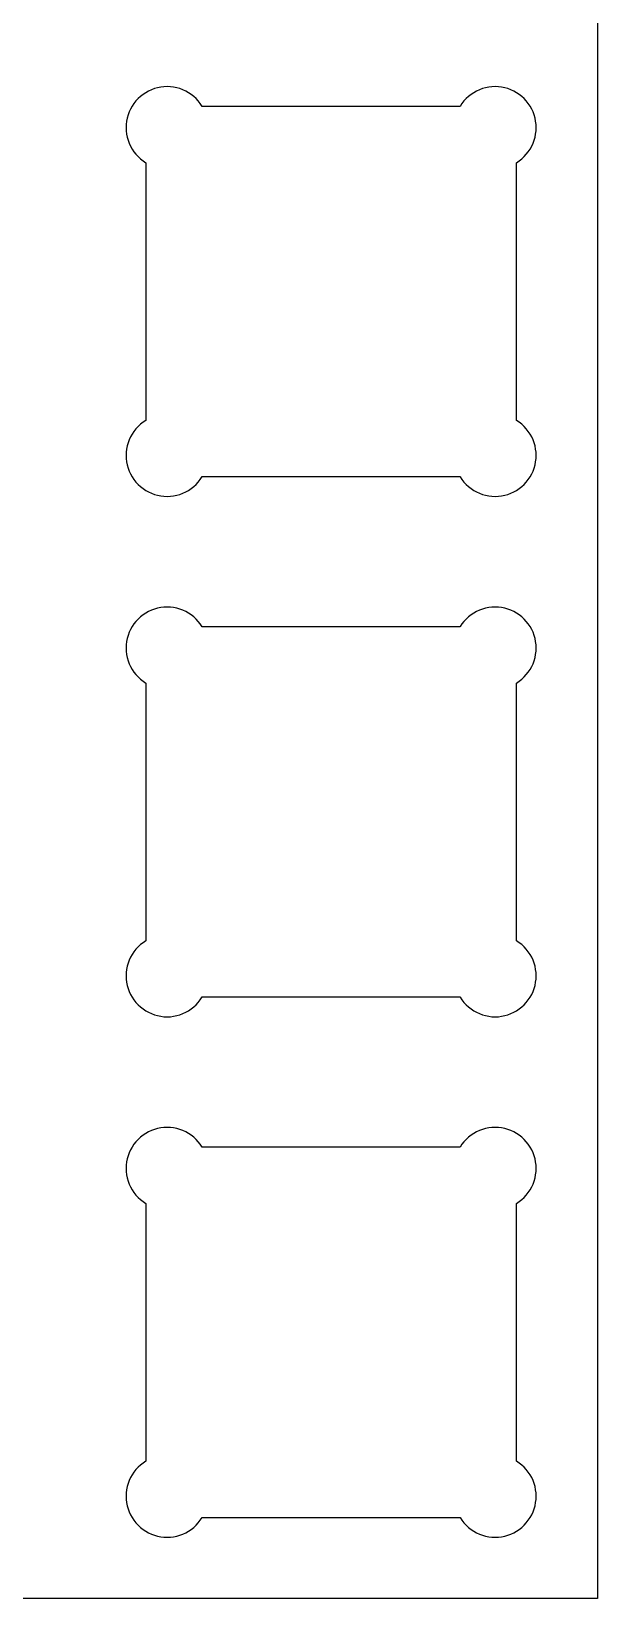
# Model space of a CAD drawing. Extents: x 0 to 305, y 0 to 115.
# Drawn here: x 284.6 to 305.3, y 0.2 to 57.6 of the extents above; entities that cross this region are included whole.
import ezdxf

# ---------------------------------------------------------------- set-up
doc = ezdxf.new("R2010")
doc.units = 0
doc.layers.get('0').update_dxf_attribs({"linetype": 'CONTINUOUS'})

msp = doc.modelspace()

# ---------------------------------------------------------------- linework, layer by layer
at = {"color": 0}
for p, q in [((305.268, 114.986), (305.268, 0.23702)), ((288.458, 55.1476), (288.378, 55.0623)), ((288.543, 55.2277), (288.458, 55.1476)), ((288.637, 55.3007), (288.543, 55.2277)), ((288.735, 55.3667), (288.637, 55.3007)), ((288.837, 55.4232), (288.735, 55.3667)), ((288.944, 55.4743), (288.837, 55.4232)), ((289.054, 55.5142), (288.944, 55.4743)), ((289.168, 55.5459), (289.054, 55.5142)), ((289.283, 55.5681), (289.168, 55.5459)), ((289.401, 55.5833), (289.283, 55.5681)), ((289.518, 55.5872), (289.401, 55.5833)), ((289.636, 55.5833), (289.518, 55.5872)), ((289.753, 55.5681), (289.636, 55.5833)), ((289.869, 55.5459), (289.753, 55.5681)), ((289.982, 55.5142), (289.869, 55.5459)), ((290.092, 55.4743), (289.982, 55.5142)), ((290.198, 55.4232), (290.092, 55.4743)), ((290.302, 55.3667), (290.198, 55.4232)), ((290.4, 55.3007), (290.302, 55.3667)), ((290.493, 55.2277), (290.4, 55.3007)), ((290.579, 55.1476), (290.493, 55.2277)), ((290.659, 55.0623), (290.579, 55.1476)), ((300.458, 55.1476), (300.378, 55.0623)), ((300.543, 55.2277), (300.458, 55.1476)), ((300.637, 55.3007), (300.543, 55.2277)), ((300.735, 55.3667), (300.637, 55.3007)), ((300.837, 55.4232), (300.735, 55.3667)), ((300.944, 55.4743), (300.837, 55.4232)), ((301.055, 55.5142), (300.944, 55.4743)), ((301.167, 55.5459), (301.055, 55.5142)), ((301.283, 55.5681), (301.167, 55.5459)), ((301.4, 55.5833), (301.283, 55.5681)), ((301.517, 55.5872), (301.4, 55.5833)), ((301.636, 55.5833), (301.517, 55.5872)), ((301.753, 55.5681), (301.636, 55.5833)), ((301.869, 55.5459), (301.753, 55.5681)), ((301.982, 55.5142), (301.869, 55.5459)), ((302.092, 55.4743), (301.982, 55.5142)), ((302.198, 55.4232), (302.092, 55.4743)), ((302.302, 55.3667), (302.198, 55.4232)), ((302.399, 55.3007), (302.302, 55.3667)), ((302.493, 55.2277), (302.399, 55.3007)), ((302.579, 55.1476), (302.493, 55.2277)), ((302.659, 55.0623), (302.579, 55.1476)), ((288.091, 54.5511), (288.06, 54.4382)), ((288.133, 54.6612), (288.091, 54.5511)), ((288.182, 54.7688), (288.133, 54.6612)), ((288.239, 54.8707), (288.182, 54.7688)), ((288.305, 54.9684), (288.239, 54.8707)), ((288.378, 55.0623), (288.305, 54.9684)), ((290.732, 54.9684), (290.659, 55.0623)), ((290.802, 54.864), (290.732, 54.9684)), ((300.235, 54.864), (290.802, 54.864)), ((300.305, 54.9684), (300.235, 54.864)), ((300.378, 55.0623), (300.305, 54.9684)), ((302.732, 54.9684), (302.659, 55.0623)), ((302.796, 54.8707), (302.732, 54.9684)), ((302.855, 54.7688), (302.796, 54.8707)), ((302.904, 54.6612), (302.855, 54.7688)), ((302.945, 54.5511), (302.904, 54.6612)), ((302.977, 54.4382), (302.945, 54.5511)), ((288.022, 54.205), (288.018, 54.0879)), ((288.018, 54.0879), (288.022, 53.9694)), ((288.037, 54.3221), (288.022, 54.205)), ((288.022, 53.9694), (288.037, 53.8522)), ((288.06, 54.4382), (288.037, 54.3221)), ((303, 54.3221), (302.977, 54.4382)), ((303.014, 54.205), (303, 54.3221)), ((303, 53.8522), (303.014, 53.9694)), ((303.018, 54.0879), (303.014, 54.205)), ((303.014, 53.9694), (303.018, 54.0879)), ((288.037, 53.8522), (288.06, 53.7365)), ((288.06, 53.7365), (288.091, 53.6236)), ((288.091, 53.6236), (288.133, 53.5132)), ((288.133, 53.5132), (288.182, 53.4074)), ((288.182, 53.4074), (288.239, 53.304)), ((302.796, 53.304), (302.855, 53.4074)), ((302.855, 53.4074), (302.904, 53.5132)), ((302.904, 53.5132), (302.945, 53.6236)), ((302.945, 53.6236), (302.977, 53.7365)), ((302.977, 53.7365), (303, 53.8522)), ((288.239, 53.304), (288.305, 53.2059)), ((288.305, 53.2059), (288.378, 53.1125)), ((288.378, 53.1125), (288.458, 53.0271)), ((288.458, 53.0271), (288.543, 52.947)), ((288.543, 52.947), (288.637, 52.874)), ((288.637, 52.874), (288.743, 52.8038)), ((288.743, 52.8038), (288.743, 43.3709)), ((302.294, 52.8038), (302.399, 52.874)), ((302.294, 43.3709), (302.294, 52.8038)), ((302.399, 52.874), (302.493, 52.947)), ((302.493, 52.947), (302.579, 53.0271)), ((302.579, 53.0271), (302.659, 53.1125)), ((302.659, 53.1125), (302.732, 53.2059)), ((302.732, 53.2059), (302.796, 53.304)), ((288.378, 43.0622), (288.305, 42.9687)), ((288.458, 43.1479), (288.378, 43.0622)), ((288.543, 43.2276), (288.458, 43.1479)), ((288.637, 43.3006), (288.543, 43.2276)), ((288.735, 43.367), (288.637, 43.3006)), ((288.743, 43.3709), (288.735, 43.367)), ((302.302, 43.367), (302.294, 43.3709)), ((302.399, 43.3006), (302.302, 43.367)), ((302.493, 43.2276), (302.399, 43.3006)), ((302.579, 43.1479), (302.493, 43.2276)), ((302.659, 43.0622), (302.579, 43.1479)), ((302.732, 42.9687), (302.659, 43.0622)), ((288.091, 42.551), (288.06, 42.4381)), ((288.133, 42.6614), (288.091, 42.551)), ((288.182, 42.7687), (288.133, 42.6614)), ((288.239, 42.8706), (288.182, 42.7687)), ((288.305, 42.9687), (288.239, 42.8706)), ((302.796, 42.8706), (302.732, 42.9687)), ((302.855, 42.7687), (302.796, 42.8706)), ((302.904, 42.6614), (302.855, 42.7687)), ((302.945, 42.551), (302.904, 42.6614)), ((302.977, 42.4381), (302.945, 42.551)), ((288.022, 42.2053), (288.018, 42.0882)), ((288.018, 42.0882), (288.022, 41.9696)), ((288.037, 42.3224), (288.022, 42.2053)), ((288.022, 41.9696), (288.037, 41.8525)), ((288.06, 42.4381), (288.037, 42.3224)), ((303, 42.3224), (302.977, 42.4381)), ((303.014, 42.2053), (303, 42.3224)), ((303, 41.8525), (303.014, 41.9696)), ((303.018, 42.0882), (303.014, 42.2053)), ((303.014, 41.9696), (303.018, 42.0882)), ((288.037, 41.8525), (288.06, 41.7368)), ((288.06, 41.7368), (288.091, 41.6235)), ((288.091, 41.6235), (288.133, 41.5135)), ((288.133, 41.5135), (288.182, 41.4073)), ((288.182, 41.4073), (288.239, 41.3039)), ((290.732, 41.2062), (290.802, 41.312)), ((290.802, 41.312), (300.235, 41.312)), ((300.235, 41.312), (300.239, 41.3039)), ((302.796, 41.3039), (302.855, 41.4073)), ((302.855, 41.4073), (302.904, 41.5135)), ((302.904, 41.5135), (302.945, 41.6235)), ((302.945, 41.6235), (302.977, 41.7368)), ((302.977, 41.7368), (303, 41.8525)), ((288.239, 41.3039), (288.305, 41.2062)), ((288.305, 41.2062), (288.378, 41.1124)), ((288.378, 41.1124), (288.458, 41.027)), ((288.458, 41.027), (288.543, 40.9469)), ((288.543, 40.9469), (288.637, 40.8739)), ((288.637, 40.8739), (288.735, 40.8093)), ((288.735, 40.8093), (288.837, 40.7515)), ((288.837, 40.7515), (288.944, 40.7017)), ((290.092, 40.7017), (290.198, 40.7515)), ((290.198, 40.7515), (290.302, 40.8093)), ((290.302, 40.8093), (290.4, 40.8739)), ((290.4, 40.8739), (290.493, 40.9469)), ((290.493, 40.9469), (290.579, 41.027)), ((290.579, 41.027), (290.659, 41.1124)), ((290.659, 41.1124), (290.732, 41.2062)), ((300.239, 41.3039), (300.305, 41.2062)), ((300.305, 41.2062), (300.378, 41.1124)), ((300.378, 41.1124), (300.458, 41.027)), ((300.458, 41.027), (300.543, 40.9469)), ((300.543, 40.9469), (300.637, 40.8739)), ((300.637, 40.8739), (300.735, 40.8093)), ((300.735, 40.8093), (300.837, 40.7515)), ((300.837, 40.7515), (300.944, 40.7017)), ((302.092, 40.7017), (302.198, 40.7515)), ((302.198, 40.7515), (302.302, 40.8093)), ((302.302, 40.8093), (302.399, 40.8739)), ((302.399, 40.8739), (302.493, 40.9469)), ((302.493, 40.9469), (302.579, 41.027)), ((302.579, 41.027), (302.659, 41.1124)), ((302.659, 41.1124), (302.732, 41.2062)), ((302.732, 41.2062), (302.796, 41.3039)), ((288.944, 40.7017), (289.054, 40.6605)), ((289.054, 40.6605), (289.168, 40.6287)), ((289.168, 40.6287), (289.283, 40.6054)), ((289.283, 40.6054), (289.401, 40.5917)), ((289.401, 40.5917), (289.518, 40.5874)), ((289.518, 40.5874), (289.636, 40.5917)), ((289.636, 40.5917), (289.753, 40.6054)), ((289.753, 40.6054), (289.869, 40.6287)), ((289.869, 40.6287), (289.982, 40.6605)), ((289.982, 40.6605), (290.092, 40.7017)), ((300.944, 40.7017), (301.055, 40.6605)), ((301.055, 40.6605), (301.167, 40.6287)), ((301.167, 40.6287), (301.283, 40.6054)), ((301.283, 40.6054), (301.4, 40.5917)), ((301.4, 40.5917), (301.517, 40.5874)), ((301.517, 40.5874), (301.636, 40.5917)), ((301.636, 40.5917), (301.753, 40.6054)), ((301.753, 40.6054), (301.869, 40.6287)), ((301.869, 40.6287), (301.982, 40.6605)), ((301.982, 40.6605), (302.092, 40.7017)), ((288.543, 36.1777), (288.458, 36.0976)), ((288.637, 36.2507), (288.543, 36.1777)), ((288.735, 36.3167), (288.637, 36.2507)), ((288.837, 36.3732), (288.735, 36.3167)), ((288.944, 36.4229), (288.837, 36.3732)), ((289.054, 36.4642), (288.944, 36.4229)), ((289.168, 36.4959), (289.054, 36.4642)), ((289.283, 36.5181), (289.168, 36.4959)), ((289.401, 36.5333), (289.283, 36.5181)), ((289.518, 36.5372), (289.401, 36.5333)), ((289.636, 36.5333), (289.518, 36.5372)), ((289.753, 36.5181), (289.636, 36.5333)), ((289.869, 36.4959), (289.753, 36.5181)), ((289.982, 36.4642), (289.869, 36.4959)), ((290.092, 36.4229), (289.982, 36.4642)), ((290.198, 36.3732), (290.092, 36.4229)), ((290.302, 36.3167), (290.198, 36.3732)), ((290.4, 36.2507), (290.302, 36.3167)), ((290.493, 36.1777), (290.4, 36.2507)), ((290.579, 36.0976), (290.493, 36.1777)), ((300.543, 36.1777), (300.458, 36.0976)), ((300.637, 36.2507), (300.543, 36.1777)), ((300.735, 36.3167), (300.637, 36.2507)), ((300.837, 36.3732), (300.735, 36.3167)), ((300.944, 36.4229), (300.837, 36.3732)), ((301.055, 36.4642), (300.944, 36.4229)), ((301.167, 36.4959), (301.055, 36.4642)), ((301.283, 36.5181), (301.167, 36.4959)), ((301.4, 36.5333), (301.283, 36.5181)), ((301.517, 36.5372), (301.4, 36.5333)), ((301.636, 36.5333), (301.517, 36.5372)), ((301.753, 36.5181), (301.636, 36.5333)), ((301.869, 36.4959), (301.753, 36.5181)), ((301.982, 36.4642), (301.869, 36.4959)), ((302.092, 36.4229), (301.982, 36.4642)), ((302.198, 36.3732), (302.092, 36.4229)), ((302.302, 36.3167), (302.198, 36.3732)), ((302.399, 36.2507), (302.302, 36.3167)), ((302.493, 36.1777), (302.399, 36.2507)), ((302.579, 36.0976), (302.493, 36.1777)), ((288.133, 35.6112), (288.091, 35.5011)), ((288.182, 35.7188), (288.133, 35.6112)), ((288.239, 35.8207), (288.182, 35.7188)), ((288.305, 35.9184), (288.239, 35.8207)), ((288.378, 36.0123), (288.305, 35.9184)), ((288.458, 36.0976), (288.378, 36.0123)), ((290.659, 36.0123), (290.579, 36.0976)), ((290.732, 35.9184), (290.659, 36.0123)), ((290.802, 35.8126), (290.732, 35.9184)), ((300.235, 35.8126), (290.802, 35.8126)), ((300.239, 35.8207), (300.235, 35.8126)), ((300.305, 35.9184), (300.239, 35.8207)), ((300.378, 36.0123), (300.305, 35.9184)), ((300.458, 36.0976), (300.378, 36.0123)), ((302.659, 36.0123), (302.579, 36.0976)), ((302.732, 35.9184), (302.659, 36.0123)), ((302.796, 35.8207), (302.732, 35.9184)), ((302.855, 35.7188), (302.796, 35.8207)), ((302.904, 35.6112), (302.855, 35.7188)), ((302.945, 35.5011), (302.904, 35.6112)), ((288.022, 35.1551), (288.018, 35.038)), ((288.018, 35.038), (288.022, 34.9195)), ((288.037, 35.2723), (288.022, 35.1551)), ((288.06, 35.3882), (288.037, 35.2723)), ((288.091, 35.5011), (288.06, 35.3882)), ((302.977, 35.3882), (302.945, 35.5011)), ((303, 35.2723), (302.977, 35.3882)), ((303.014, 35.1551), (303, 35.2723)), ((303.018, 35.038), (303.014, 35.1551)), ((303.014, 34.9195), (303.018, 35.038)), ((288.022, 34.9195), (288.037, 34.8023)), ((288.037, 34.8023), (288.06, 34.6866)), ((288.06, 34.6866), (288.091, 34.5736)), ((288.091, 34.5736), (288.133, 34.4634)), ((288.133, 34.4634), (288.182, 34.3572)), ((302.855, 34.3572), (302.904, 34.4634)), ((302.904, 34.4634), (302.945, 34.5736)), ((302.945, 34.5736), (302.977, 34.6866)), ((302.977, 34.6866), (303, 34.8023)), ((303, 34.8023), (303.014, 34.9195)), ((288.182, 34.3572), (288.239, 34.2539)), ((288.239, 34.2539), (288.305, 34.156)), ((288.305, 34.156), (288.378, 34.0624)), ((288.378, 34.0624), (288.458, 33.9769)), ((288.458, 33.9769), (288.543, 33.897)), ((288.543, 33.897), (288.637, 33.8239)), ((302.399, 33.8239), (302.493, 33.897)), ((302.493, 33.897), (302.579, 33.9769)), ((302.579, 33.9769), (302.659, 34.0624)), ((302.659, 34.0624), (302.732, 34.156)), ((302.732, 34.156), (302.796, 34.2539)), ((302.796, 34.2539), (302.855, 34.3572)), ((288.637, 33.8239), (288.743, 33.7537)), ((288.743, 33.7537), (288.743, 24.321)), ((302.294, 33.7537), (302.399, 33.8239)), ((302.294, 24.321), (302.294, 33.7537)), ((288.458, 24.0978), (288.378, 24.0123)), ((288.543, 24.1777), (288.458, 24.0978)), ((288.637, 24.2507), (288.543, 24.1777)), ((288.735, 24.3169), (288.637, 24.2507)), ((288.743, 24.321), (288.735, 24.3169)), ((302.302, 24.3169), (302.294, 24.321)), ((302.399, 24.2507), (302.302, 24.3169)), ((302.493, 24.1777), (302.399, 24.2507)), ((302.579, 24.0978), (302.493, 24.1777)), ((302.659, 24.0123), (302.579, 24.0978)), ((288.133, 23.6113), (288.091, 23.5011)), ((288.182, 23.7188), (288.133, 23.6113)), ((288.239, 23.8208), (288.182, 23.7188)), ((288.305, 23.9186), (288.239, 23.8208)), ((288.378, 24.0123), (288.305, 23.9186)), ((302.732, 23.9186), (302.659, 24.0123)), ((302.796, 23.8208), (302.732, 23.9186)), ((302.855, 23.7188), (302.796, 23.8208)), ((302.904, 23.6113), (302.855, 23.7188)), ((302.945, 23.5011), (302.904, 23.6113)), ((288.022, 23.1552), (288.018, 23.038)), ((288.018, 23.038), (288.022, 22.9196)), ((288.037, 23.2723), (288.022, 23.1552)), ((288.06, 23.3881), (288.037, 23.2723)), ((288.091, 23.5011), (288.06, 23.3881)), ((302.977, 23.3881), (302.945, 23.5011)), ((303, 23.2723), (302.977, 23.3881)), ((303.014, 23.1552), (303, 23.2723)), ((303.018, 23.038), (303.014, 23.1552)), ((303.014, 22.9196), (303.018, 23.038)), ((288.022, 22.9196), (288.037, 22.8024)), ((288.037, 22.8024), (288.06, 22.6866)), ((288.06, 22.6866), (288.091, 22.5737)), ((288.091, 22.5737), (288.133, 22.4634)), ((288.133, 22.4634), (288.182, 22.3573)), ((302.855, 22.3573), (302.904, 22.4634)), ((302.904, 22.4634), (302.945, 22.5737)), ((302.945, 22.5737), (302.977, 22.6866)), ((302.977, 22.6866), (303, 22.8024)), ((303, 22.8024), (303.014, 22.9196)), ((288.182, 22.3573), (288.239, 22.2539)), ((288.239, 22.2539), (288.305, 22.1561)), ((288.305, 22.1561), (288.378, 22.0624)), ((288.378, 22.0624), (288.458, 21.977)), ((288.458, 21.977), (288.543, 21.897)), ((288.543, 21.897), (288.637, 21.824)), ((288.637, 21.824), (288.735, 21.7592)), ((290.302, 21.7592), (290.4, 21.824)), ((290.4, 21.824), (290.493, 21.897)), ((290.493, 21.897), (290.579, 21.977)), ((290.579, 21.977), (290.659, 22.0624)), ((290.659, 22.0624), (290.732, 22.1561)), ((290.732, 22.1561), (290.802, 22.2622)), ((290.802, 22.2622), (300.235, 22.2622)), ((300.235, 22.2622), (300.239, 22.2539)), ((300.239, 22.2539), (300.305, 22.1561)), ((300.305, 22.1561), (300.378, 22.0624)), ((300.378, 22.0624), (300.458, 21.977)), ((300.458, 21.977), (300.543, 21.897)), ((300.543, 21.897), (300.637, 21.824)), ((300.637, 21.824), (300.735, 21.7592)), ((302.302, 21.7592), (302.399, 21.824)), ((302.399, 21.824), (302.493, 21.897)), ((302.493, 21.897), (302.579, 21.977)), ((302.579, 21.977), (302.659, 22.0624)), ((302.659, 22.0624), (302.732, 22.1561)), ((302.732, 22.1561), (302.796, 22.2539)), ((302.796, 22.2539), (302.855, 22.3573)), ((288.735, 21.7592), (288.837, 21.7013)), ((288.837, 21.7013), (288.944, 21.6517)), ((288.944, 21.6517), (289.054, 21.6104)), ((289.054, 21.6104), (289.168, 21.5787)), ((289.168, 21.5787), (289.283, 21.5553)), ((289.283, 21.5553), (289.401, 21.5415)), ((289.401, 21.5415), (289.518, 21.5374)), ((289.518, 21.5374), (289.636, 21.5415)), ((289.636, 21.5415), (289.753, 21.5553)), ((289.753, 21.5553), (289.869, 21.5787)), ((289.869, 21.5787), (289.982, 21.6104)), ((289.982, 21.6104), (290.092, 21.6517)), ((290.092, 21.6517), (290.198, 21.7013)), ((290.198, 21.7013), (290.302, 21.7592)), ((300.735, 21.7592), (300.837, 21.7013)), ((300.837, 21.7013), (300.944, 21.6517)), ((300.944, 21.6517), (301.055, 21.6104)), ((301.055, 21.6104), (301.167, 21.5787)), ((301.167, 21.5787), (301.283, 21.5553)), ((301.283, 21.5553), (301.4, 21.5415)), ((301.4, 21.5415), (301.517, 21.5374)), ((301.517, 21.5374), (301.636, 21.5415)), ((301.636, 21.5415), (301.753, 21.5553)), ((301.753, 21.5553), (301.869, 21.5787)), ((301.869, 21.5787), (301.982, 21.6104)), ((301.982, 21.6104), (302.092, 21.6517)), ((302.092, 21.6517), (302.198, 21.7013)), ((302.198, 21.7013), (302.302, 21.7592)), ((288.735, 17.2668), (288.637, 17.2007)), ((288.837, 17.3233), (288.735, 17.2668)), ((288.944, 17.3729), (288.837, 17.3233)), ((289.054, 17.4143), (288.944, 17.3729)), ((289.168, 17.446), (289.054, 17.4143)), ((289.283, 17.468), (289.168, 17.446)), ((289.401, 17.4832), (289.283, 17.468)), ((289.518, 17.4873), (289.401, 17.4832)), ((289.636, 17.4832), (289.518, 17.4873)), ((289.753, 17.468), (289.636, 17.4832)), ((289.869, 17.446), (289.753, 17.468)), ((289.982, 17.4143), (289.869, 17.446)), ((290.092, 17.3729), (289.982, 17.4143)), ((290.198, 17.3233), (290.092, 17.3729)), ((290.302, 17.2668), (290.198, 17.3233)), ((290.4, 17.2007), (290.302, 17.2668)), ((300.735, 17.2668), (300.637, 17.2007)), ((300.837, 17.3233), (300.735, 17.2668)), ((300.944, 17.3729), (300.837, 17.3233)), ((301.055, 17.4143), (300.944, 17.3729)), ((301.167, 17.446), (301.055, 17.4143)), ((301.283, 17.468), (301.167, 17.446)), ((301.4, 17.4832), (301.283, 17.468)), ((301.517, 17.4873), (301.4, 17.4832)), ((301.636, 17.4832), (301.517, 17.4873)), ((301.753, 17.468), (301.636, 17.4832)), ((301.869, 17.446), (301.753, 17.468)), ((301.982, 17.4143), (301.869, 17.446)), ((302.092, 17.3729), (301.982, 17.4143)), ((302.198, 17.3233), (302.092, 17.3729)), ((302.302, 17.2668), (302.198, 17.3233)), ((302.399, 17.2007), (302.302, 17.2668)), ((288.182, 16.6688), (288.133, 16.5613)), ((288.239, 16.7707), (288.182, 16.6688)), ((288.305, 16.8686), (288.239, 16.7707)), ((288.378, 16.9623), (288.305, 16.8686)), ((288.458, 17.0477), (288.378, 16.9623)), ((288.543, 17.1276), (288.458, 17.0477)), ((288.637, 17.2007), (288.543, 17.1276)), ((290.493, 17.1276), (290.4, 17.2007)), ((290.579, 17.0477), (290.493, 17.1276)), ((290.659, 16.9623), (290.579, 17.0477)), ((290.732, 16.8686), (290.659, 16.9623)), ((290.802, 16.7624), (290.732, 16.8686)), ((300.235, 16.7624), (290.802, 16.7624)), ((300.239, 16.7707), (300.235, 16.7624)), ((300.305, 16.8686), (300.239, 16.7707)), ((300.378, 16.9623), (300.305, 16.8686)), ((300.458, 17.0477), (300.378, 16.9623)), ((300.543, 17.1276), (300.458, 17.0477)), ((300.637, 17.2007), (300.543, 17.1276)), ((302.493, 17.1276), (302.399, 17.2007)), ((302.579, 17.0477), (302.493, 17.1276)), ((302.659, 16.9623), (302.579, 17.0477)), ((302.732, 16.8686), (302.659, 16.9623)), ((302.796, 16.7707), (302.732, 16.8686)), ((302.855, 16.6688), (302.796, 16.7707)), ((302.904, 16.5613), (302.855, 16.6688)), ((288.022, 16.1051), (288.018, 15.988)), ((288.037, 16.2223), (288.022, 16.1051)), ((288.06, 16.338), (288.037, 16.2223)), ((288.091, 16.451), (288.06, 16.338)), ((288.133, 16.5613), (288.091, 16.451)), ((302.945, 16.451), (302.904, 16.5613)), ((302.977, 16.338), (302.945, 16.451)), ((303, 16.2223), (302.977, 16.338)), ((303.014, 16.1051), (303, 16.2223)), ((303.018, 15.988), (303.014, 16.1051)), ((288.018, 15.988), (288.022, 15.8695)), ((288.022, 15.8695), (288.037, 15.7523)), ((288.037, 15.7523), (288.06, 15.6366)), ((288.06, 15.6366), (288.091, 15.5236)), ((288.091, 15.5236), (288.133, 15.4134)), ((302.904, 15.4134), (302.945, 15.5236)), ((302.945, 15.5236), (302.977, 15.6366)), ((302.977, 15.6366), (303, 15.7523)), ((303, 15.7523), (303.014, 15.8695)), ((303.014, 15.8695), (303.018, 15.988)), ((288.133, 15.4134), (288.182, 15.3072)), ((288.182, 15.3072), (288.239, 15.2039)), ((288.239, 15.2039), (288.305, 15.1061)), ((288.305, 15.1061), (288.378, 15.0124)), ((288.378, 15.0124), (288.458, 14.9269)), ((288.458, 14.9269), (288.543, 14.847)), ((302.493, 14.847), (302.579, 14.9269)), ((302.579, 14.9269), (302.659, 15.0124)), ((302.659, 15.0124), (302.732, 15.1061)), ((302.732, 15.1061), (302.796, 15.2039)), ((302.796, 15.2039), (302.855, 15.3072)), ((302.855, 15.3072), (302.904, 15.4134)), ((288.543, 14.847), (288.637, 14.7739)), ((288.637, 14.7739), (288.743, 14.7037)), ((288.743, 14.7037), (288.743, 5.27099)), ((302.294, 14.7037), (302.399, 14.7739)), ((302.294, 5.27099), (302.294, 14.7037)), ((302.399, 14.7739), (302.493, 14.847)), ((288.637, 5.20072), (288.543, 5.1277)), ((288.735, 5.26687), (288.637, 5.20072)), ((288.743, 5.27099), (288.735, 5.26687)), ((302.302, 5.26687), (302.294, 5.27099)), ((302.399, 5.20072), (302.302, 5.26687)), ((302.493, 5.1277), (302.399, 5.20072)), ((288.182, 4.6688), (288.133, 4.56131)), ((288.239, 4.77076), (288.182, 4.6688)), ((288.305, 4.86862), (288.239, 4.77076)), ((288.378, 4.96231), (288.305, 4.86862)), ((288.458, 5.04776), (288.378, 4.96231)), ((288.543, 5.1277), (288.458, 5.04776)), ((302.579, 5.04776), (302.493, 5.1277)), ((302.659, 4.96231), (302.579, 5.04776)), ((302.732, 4.86862), (302.659, 4.96231)), ((302.796, 4.77076), (302.732, 4.86862)), ((302.855, 4.6688), (302.796, 4.77076)), ((302.904, 4.56131), (302.855, 4.6688)), ((288.022, 4.10517), (288.018, 3.98805)), ((288.037, 4.22233), (288.022, 4.10517)), ((288.06, 4.33807), (288.037, 4.22233)), ((288.091, 4.45107), (288.06, 4.33807)), ((288.133, 4.56131), (288.091, 4.45107)), ((302.945, 4.45107), (302.904, 4.56131)), ((302.977, 4.33807), (302.945, 4.45107)), ((303, 4.22233), (302.977, 4.33807)), ((303.014, 4.10517), (303, 4.22233)), ((303.018, 3.98805), (303.014, 4.10517)), ((288.018, 3.98805), (288.022, 3.86955)), ((288.022, 3.86955), (288.037, 3.75239)), ((288.037, 3.75239), (288.06, 3.63665)), ((288.06, 3.63665), (288.091, 3.52364)), ((288.091, 3.52364), (288.133, 3.4134)), ((302.904, 3.4134), (302.945, 3.52364)), ((302.945, 3.52364), (302.977, 3.63665)), ((302.977, 3.63665), (303, 3.75239)), ((303, 3.75239), (303.014, 3.86955)), ((303.014, 3.86955), (303.018, 3.98805)), ((288.133, 3.4134), (288.182, 3.30729)), ((288.182, 3.30729), (288.239, 3.20394)), ((288.239, 3.20394), (288.305, 3.1061)), ((288.305, 3.1061), (288.378, 3.01239)), ((288.378, 3.01239), (288.458, 2.92695)), ((288.458, 2.92695), (288.543, 2.84703)), ((290.493, 2.84703), (290.579, 2.92695)), ((290.579, 2.92695), (290.659, 3.01239)), ((290.659, 3.01239), (290.732, 3.1061)), ((290.732, 3.1061), (290.802, 3.21221)), ((290.802, 3.21221), (300.235, 3.21221)), ((300.235, 3.21221), (300.239, 3.20394)), ((300.239, 3.20394), (300.305, 3.1061)), ((300.305, 3.1061), (300.378, 3.01239)), ((300.378, 3.01239), (300.458, 2.92695)), ((300.458, 2.92695), (300.543, 2.84703)), ((302.493, 2.84703), (302.579, 2.92695)), ((302.579, 2.92695), (302.659, 3.01239)), ((302.659, 3.01239), (302.732, 3.1061)), ((302.732, 3.1061), (302.796, 3.20394)), ((302.796, 3.20394), (302.855, 3.30729)), ((302.855, 3.30729), (302.904, 3.4134)), ((288.543, 2.84703), (288.637, 2.77399)), ((288.637, 2.77399), (288.735, 2.70922)), ((288.735, 2.70922), (288.837, 2.64997)), ((288.837, 2.64997), (288.944, 2.60174)), ((288.944, 2.60174), (289.054, 2.56039)), ((289.054, 2.56039), (289.168, 2.5287)), ((289.168, 2.5287), (289.283, 2.50527)), ((289.283, 2.50527), (289.401, 2.49149)), ((289.401, 2.49149), (289.518, 2.48736)), ((289.518, 2.48736), (289.636, 2.49149)), ((289.636, 2.49149), (289.753, 2.50527)), ((289.753, 2.50527), (289.869, 2.5287)), ((289.869, 2.5287), (289.982, 2.56039)), ((289.982, 2.56039), (290.092, 2.60174)), ((290.092, 2.60174), (290.198, 2.64997)), ((290.198, 2.64997), (290.302, 2.70922)), ((290.302, 2.70922), (290.4, 2.77399)), ((290.4, 2.77399), (290.493, 2.84703)), ((300.543, 2.84703), (300.637, 2.77399)), ((300.637, 2.77399), (300.735, 2.70922)), ((300.735, 2.70922), (300.837, 2.64997)), ((300.837, 2.64997), (300.944, 2.60174)), ((300.944, 2.60174), (301.055, 2.56039)), ((301.055, 2.56039), (301.167, 2.5287)), ((301.167, 2.5287), (301.283, 2.50527)), ((301.283, 2.50527), (301.4, 2.49149)), ((301.4, 2.49149), (301.517, 2.48736)), ((301.517, 2.48736), (301.636, 2.49149)), ((301.636, 2.49149), (301.753, 2.50527)), ((301.753, 2.50527), (301.869, 2.5287)), ((301.869, 2.5287), (301.982, 2.56039)), ((301.982, 2.56039), (302.092, 2.60174)), ((302.092, 2.60174), (302.198, 2.64997)), ((302.198, 2.64997), (302.302, 2.70922)), ((302.302, 2.70922), (302.399, 2.77399)), ((302.399, 2.77399), (302.493, 2.84703)), ((305.268, 0.23702), (0.01929, 0.23702))]:
    msp.add_line(p, q, dxfattribs=at)

doc.saveas('drawing.dxf')
